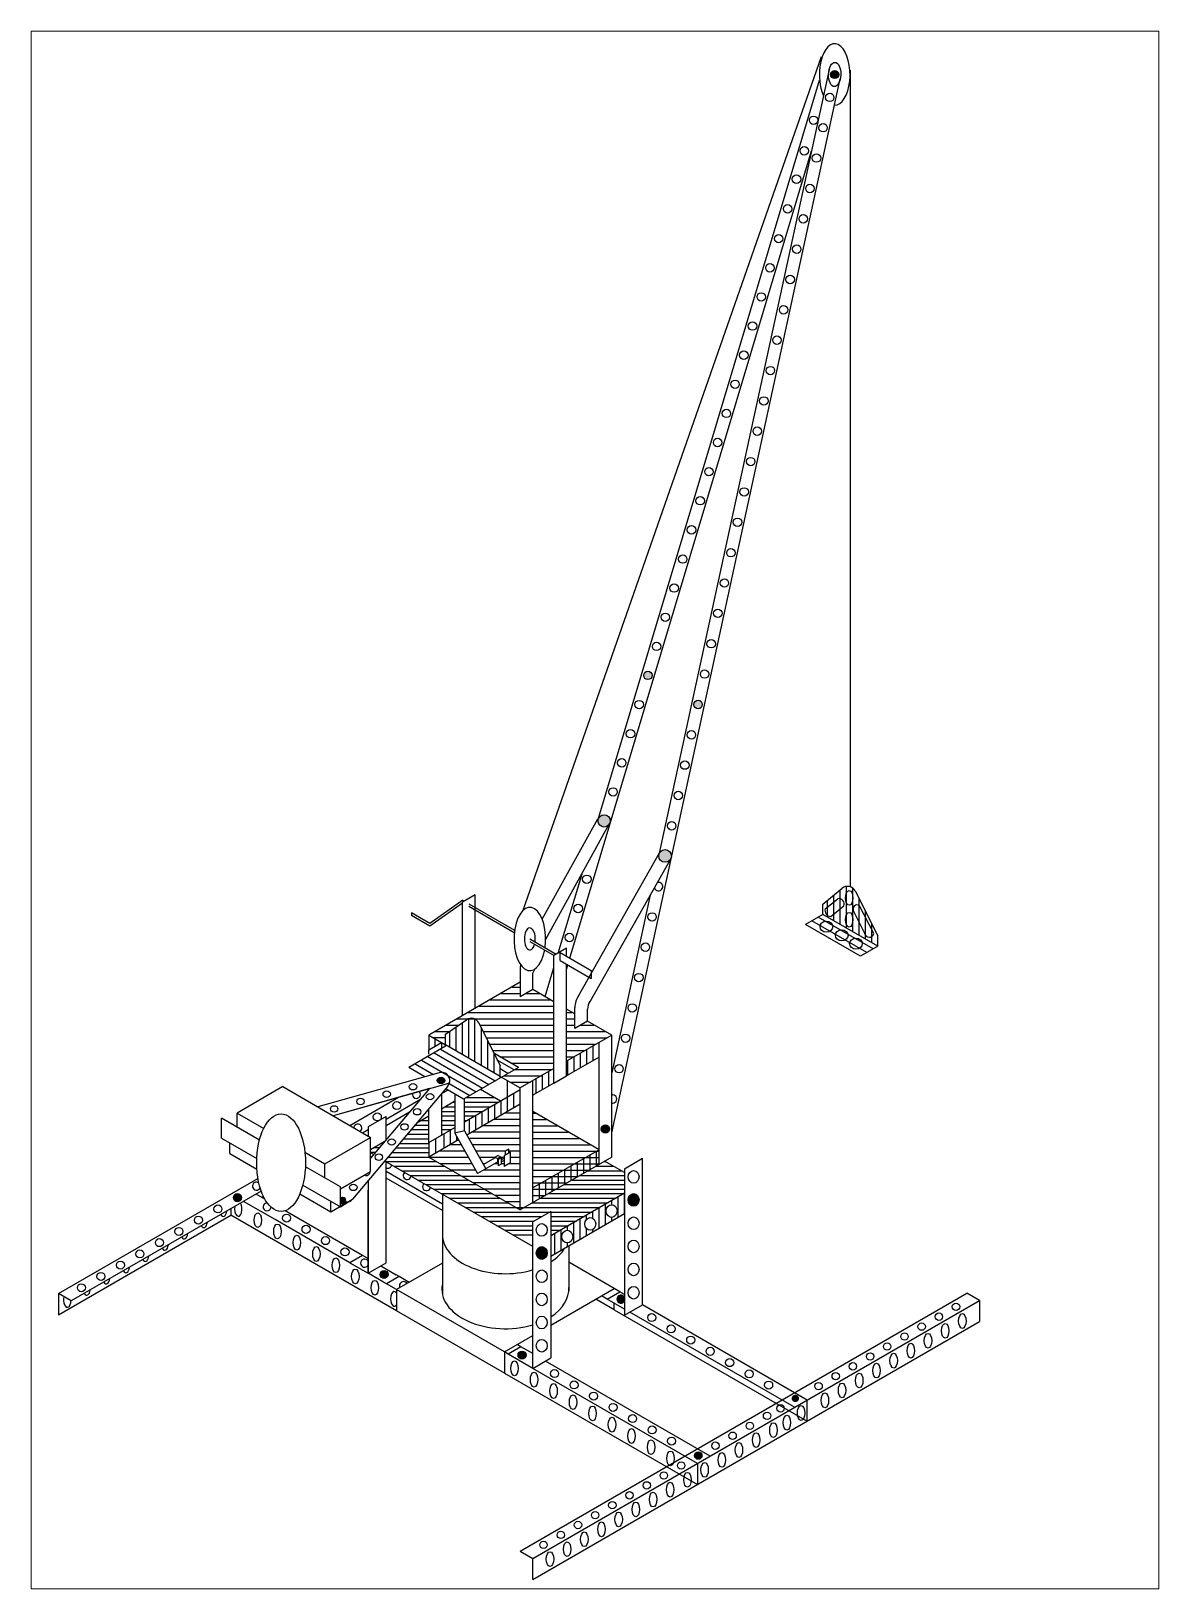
# Paper-space layout 'Layout1' of a CAD drawing. Extents: x 0.4 to 7.6, y 0.2 to 10.2.
# The model-space entities are those that its viewports show. They can reach past a viewport. Long polylines and large blocks are cut down to what shows.
import ezdxf

# ---------------------------------------------------------------- set-up
doc = ezdxf.new("R2010")
doc.units = 0
doc.header["$MEASUREMENT"] = 0
doc.layers.get('0').update_dxf_attribs({"linetype": 'CONTINUOUS'})

msp = doc.modelspace()

# ---------------------------------------------------------------- hatches: boundary and pattern name
for points in [[(6.08, 14.499, 1), (6.156, 14.499, 1)], [(3.907, 4.516, 1), (3.987, 4.516, 1)], [(0.425, 3.866, 1), (0.501, 3.866, 1)], [(1.814, 3.139, 1), (1.89, 3.139, 1)], [(4.129, 2.89), (4.129, 2.92, 4.798312)], [(3.12, 2.376, 1), (3.196, 2.376, 1)], [(4.792, 1.424, 1), (4.862, 1.424, 1)]]:
    msp.add_hatch(color=256).paths.add_polyline_path(points)
h = msp.add_hatch(color=256)
h.paths.add_polyline_path([(4.31, 8.81, 1), (4.39, 8.81, 1)])
h.paths.add_polyline_path([(4.865, 8.535, 1), (4.785, 8.535, 1)])
h = msp.add_hatch(color=256)
h.paths.add_polyline_path([(4.46, 7.131), (4.459, 7.129, 0.123492), (4.452, 7.101, 0.762158), (4.563, 7.07), (4.565, 7.072, 0.123492), (4.572, 7.101, 0.762158)])
h.paths.add_polyline_path([(3.884, 7.462), (3.876, 7.436, 0.79071), (3.986, 7.403), (3.987, 7.405, 0.122372), (3.993, 7.433, 0.767327)])
h = msp.add_hatch(color=256)
edge = h.paths.add_edge_path()
edge.add_ellipse((2.391, 4.975), major_axis=(0.035, 0), ratio=0.866025, start_angle=0, end_angle=360)
h = msp.add_hatch(color=256)
edge = h.paths.add_edge_path()
edge.add_ellipse((1.455, 3.838), major_axis=(0.035, 0), ratio=0.866025, start_angle=336.7062, end_angle=475.7237)
edge.add_line((1.44, 3.865), (1.44, 3.811))
edge.add_ellipse((1.455, 3.838), major_axis=(0.035, 0), ratio=0.866025, start_angle=244.2763, end_angle=336.7062)
h = msp.add_hatch(color=256)
edge = h.paths.add_edge_path()
edge.add_ellipse((4.214, 3.844), major_axis=(0, 0.06), ratio=0.866025, start_angle=0, end_angle=360)
h = msp.add_hatch(color=256)
edge = h.paths.add_edge_path()
edge.add_ellipse((3.345, 3.342), major_axis=(0, 0.06), ratio=0.866025, start_angle=0, end_angle=360)
h = msp.add_hatch(color=256)
h.paths.add_polyline_path([(5.713, 1.978), (5.773, 1.943, 0.169784), (5.781, 1.965, 0.828332)])
h.paths.add_polyline_path([(5.713, 1.978, 0.093893), (5.711, 1.965, 0.709717), (5.773, 1.943)])

# ---------------------------------------------------------------- linework, layer by layer
at = {"color": 2}
for p, q in [((3.17, 6.588), (5.995, 14.671)), ((6.266, 14.539), (6.266, 6.809))]:
    msp.add_line(p, q, dxfattribs=at)
at = {"color": 1}
for p, q in [((4.007, 4.481), (6.17, 14.459)), ((6.066, 14.546), (4.458, 7.128)), ((3.876, 7.436), (5.975, 14.445)), ((3.612, 6.134), (5.899, 13.775)), ((3.501, 6.182), (3.726, 6.933)), ((3.713, 6.893), (3.726, 6.933)), ((4.369, 6.717), (4.334, 6.556)), ((4.372, 6.732), (4.369, 6.717)), ((4.334, 6.556), (4.007, 5.047)), ((3.58, 6.027), (3.592, 6.068)), ((3.377, 5.769), (3.46, 6.045)), ((2.374, 5.049), (1.224, 4.726)), ((2.461, 4.948), (1.369, 4.642)), ((2.281, 4.898), (1.369, 4.642)), ((2.457, 4.92), (1.553, 3.851)), ((2.281, 4.898), (1.725, 4.24)), ((2.401, 4.854), (2.455, 4.885)), ((2.457, 4.92), (2.475, 4.966)), ((1.528, 4.55), (1.988, 4.816)), ((1.871, 4.61), (2.196, 4.797)), ((1.871, 4.548), (2.094, 4.677)), ((1.648, 4.481), (1.701, 4.511)), ((-1.23, 2.958), (0.658, 4.048)), ((2.404, 3.805), (1.871, 4.113)), ((2.404, 3.744), (1.871, 4.052)), ((0.689, 3.927), (-1.11, 2.888)), ((0.723, 3.853), (0.642, 3.9)), ((0.71, 3.878), (0.695, 3.869)), ((-1.23, 2.758), (0.402, 3.7)), ((0.402, 3.761), (0.402, 3.7)), ((1.97, 2.795), (0.402, 3.7)), ((0.601, 3.785), (0.522, 3.831)), ((0.822, 3.658), (0.522, 3.831)), ((1.649, 3.319), (0.915, 3.742)), ((1.529, 3.249), (0.822, 3.658)), ((1.649, 3.319), (1.529, 3.249)), ((1.529, 3.249), (1.701, 3.15)), ((1.701, 3.289), (1.649, 3.319)), ((2.09, 3.064), (1.995, 3.119)), ((-1.11, 2.888), (-1.23, 2.958)), ((-1.23, 2.958), (-1.23, 2.758)), ((1.97, 2.995), (1.875, 3.05)), ((3.14, 0.519), (7.37, 2.962)), ((4.083, 2.975), (4.03, 3.005)), ((7.49, 2.892), (7.37, 2.962)), ((3.26, 0.45), (7.49, 2.892)), ((3.963, 2.905), (3.91, 2.936)), ((4.03, 2.805), (5.858, 1.75)), ((5.858, 1.95), (4.299, 2.85)), ((7.49, 2.892), (7.49, 2.692)), ((3.26, 0.25), (7.49, 2.692)), ((5.738, 1.881), (4.179, 2.781)), ((3.028, 2.384), (2.991, 2.405)), ((3.148, 2.453), (3.111, 2.475)), ((4.819, 1.35), (3.26, 2.25)), ((4.939, 1.419), (3.38, 2.319)), ((2.991, 2.205), (4.819, 1.15)), ((5.858, 1.75), (5.858, 1.95)), ((4.819, 1.35), (4.819, 1.15)), ((3.14, 0.519), (3.26, 0.45)), ((3.26, 0.25), (3.26, 0.45))]:
    msp.add_line(p, q, dxfattribs=at)
for p, q in [((3.349, 6.501), (3.876, 7.453)), ((3.382, 6.312), (3.987, 7.407)), ((3.691, 5.77), (4.46, 7.131)), ((3.802, 5.722), (4.575, 7.091)), ((2.598, 6.681), (2.284, 6.461)), ((2.594, 6.653), (2.285, 6.437)), ((2.714, 6.732), (2.594, 6.663)), ((2.594, 5.589), (2.594, 6.663)), ((2.598, 6.681), (2.611, 6.673)), ((2.654, 6.649), (3.088, 6.398)), ((2.714, 5.658), (2.714, 6.732)), ((2.284, 6.461), (2.111, 6.561)), ((2.111, 6.561), (2.111, 6.538)), ((2.285, 6.437), (2.111, 6.538)), ((2.654, 6.625), (3.085, 6.376)), ((3.232, 6.315), (3.481, 6.171)), ((3.232, 6.292), (3.461, 6.159)), ((3.58, 6.228), (3.46, 6.158)), ((3.58, 6.152), (3.58, 6.228)), ((3.46, 4.95), (3.46, 6.158)), ((3.52, 6.11), (3.52, 6.187)), ((3.52, 6.187), (3.813, 6.018)), ((3.52, 6.11), (3.813, 5.941)), ((3.58, 5.019), (3.58, 6.076)), ((3.14, 6.025), (3.14, 5.767)), ((3.26, 5.99), (3.279, 6.03)), ((3.26, 5.836), (3.26, 5.99)), ((3.813, 6.018), (3.813, 5.941)), ((3.26, 5.836), (3.14, 5.767)), ((3.659, 5.467), (3.659, 5.665)), ((3.779, 5.536), (3.779, 5.652)), ((3.779, 5.536), (3.659, 5.467)), ((3.887, 4.181), (3.887, 5.336)), ((4.007, 4.25), (4.007, 5.405)), ((2.275, 5.224), (2.275, 5.266)), ((3.46, 4.95), (3.58, 5.019)), ((2.764, 4.891), (2.762, 4.892)), ((2.954, 4.781), (2.764, 4.891)), ((3.141, 3.75), (3.141, 4.905)), ((2.522, 4.779), (2.395, 4.705)), ((2.522, 4.847), (2.522, 4.476)), ((2.612, 4.499), (2.612, 4.803)), ((1.871, 4.634), (1.701, 4.536)), ((1.871, 4.413), (1.871, 4.634)), ((2.275, 4.636), (2.161, 4.57)), ((2.275, 4.389), (2.275, 4.705)), ((1.701, 4.536), (1.701, 4.451)), ((2.612, 4.499), (2.522, 4.476)), ((2.522, 4.476), (2.736, 4.094)), ((2.612, 4.499), (2.814, 4.139)), ((1.854, 4.393), (1.725, 4.318)), ((1.754, 4.274), (1.725, 4.291)), ((3.048, 4.296), (2.988, 4.262)), ((3.034, 4.326), (3.002, 4.307)), ((3.002, 4.27), (3.002, 4.307)), ((3.034, 4.288), (3.034, 4.326)), ((3.048, 4.196), (3.048, 4.296)), ((3.26, 3.405), (1.859, 4.213)), ((1.871, 3.248), (1.871, 4.207)), ((2.936, 4.209), (2.736, 4.094)), ((2.791, 4.181), (2.906, 4.247)), ((2.931, 4.266), (2.904, 4.25)), ((2.904, 4.25), (2.904, 4.246)), ((2.904, 4.25), (2.926, 4.238)), ((2.926, 4.238), (2.953, 4.253)), ((2.926, 4.238), (2.926, 4.203)), ((2.931, 4.266), (2.953, 4.253)), ((2.936, 4.231), (2.964, 4.247)), ((2.936, 4.171), (2.936, 4.231)), ((2.936, 4.171), (2.964, 4.187)), ((2.953, 4.253), (2.953, 4.241)), ((2.964, 4.187), (2.964, 4.247)), ((2.988, 4.239), (2.964, 4.225)), ((2.988, 4.219), (2.964, 4.205)), ((2.988, 4.262), (2.988, 4.162)), ((3.048, 4.196), (2.988, 4.162)), ((4.129, 4.103), (3.94, 4.212)), ((4.299, 4.236), (4.129, 4.137)), ((4.129, 4.137), (4.129, 2.752)), ((4.299, 2.85), (4.299, 4.236)), ((1.701, 4.026), (1.701, 3.15)), ((1.701, 3.15), (1.701, 3.937)), ((2.404, 3.899), (2.404, 2.953)), ((4.129, 3.907), (3.43, 3.503)), ((3.43, 3.734), (3.26, 3.636)), ((3.43, 3.734), (3.43, 2.348)), ((3.26, 2.25), (3.26, 3.636)), ((3.6, 3.408), (3.6, 2.984)), ((1.701, 3.15), (1.871, 3.248)), ((2.404, 3.245), (1.97, 2.995)), ((4.03, 3.005), (3.6, 3.254)), ((1.845, 3.067), (1.701, 3.15)), ((1.821, 3.219), (1.965, 3.136)), ((1.995, 3.119), (1.875, 3.05)), ((1.995, 3.119), (1.965, 3.136)), ((1.875, 3.05), (1.845, 3.067)), ((2.991, 2.405), (1.97, 2.995)), ((1.97, 2.995), (1.97, 2.795)), ((3.43, 2.659), (4.03, 3.005)), ((3.963, 2.905), (4.083, 2.975)), ((4.129, 2.948), (4.083, 2.975)), ((4.03, 2.805), (3.857, 2.905)), ((4.129, 2.81), (3.963, 2.905)), ((4.03, 2.805), (4.03, 2.867)), ((4.129, 2.752), (4.299, 2.85)), ((2.991, 2.205), (1.97, 2.795)), ((2.991, 2.405), (3.26, 2.561)), ((2.991, 2.405), (2.991, 2.205)), ((3.148, 2.453), (3.028, 2.384)), ((3.26, 2.25), (3.028, 2.384)), ((3.26, 2.389), (3.148, 2.453)), ((3.26, 2.25), (3.43, 2.348))]:
    msp.add_line(p, q)
at = {"color": 3}
for p, q in [((6.006, 6.646), (6.189, 6.795)), ((6.006, 6.546), (6.006, 6.646)), ((6.029, 6.601), (6.147, 6.696)), ((6.311, 6.77), (6.526, 6.346)), ((6.006, 6.546), (5.843, 6.452)), ((6.526, 6.246), (6.006, 6.546)), ((6.082, 6.529), (6.205, 6.629)), ((6.416, 6.342), (6.295, 6.581)), ((6.488, 6.367), (6.354, 6.63)), ((6.363, 6.152), (5.843, 6.452)), ((6.526, 6.246), (6.526, 6.346)), ((6.526, 6.246), (6.363, 6.152)), ((2.432, 5.415), (2.633, 5.55)), ((2.749, 5.52), (2.951, 5.115)), ((2.432, 5.299), (2.432, 5.415)), ((2.951, 5.014), (2.432, 5.314)), ((2.432, 5.299), (2.085, 5.099)), ((3.124, 5.099), (2.892, 5.233)), ((2.239, 5.011), (2.085, 5.099)), ((3.124, 5.099), (2.605, 4.799)), ((2.951, 4.999), (2.951, 5.115)), ((2.605, 4.799), (2.437, 4.896)), ((0.314, 4.428), (0.314, 4.617)), ((0.672, 4.41), (0.314, 4.617)), ((0.314, 4.428), (0.647, 4.236)), ((1.44, 3.967), (1.107, 4.159)), ((1.082, 3.985), (1.44, 3.778)), ((1.44, 3.778), (1.44, 3.967)), ((1.44, 3.778), (1.553, 3.851))]:
    msp.add_line(p, q, dxfattribs=at)
at = {"color": 118}
for p, q in [((6.226, 6.812), (6.226, 6.419)), ((6.286, 6.799), (6.286, 6.385)), ((6.046, 6.679), (6.046, 6.523)), ((6.106, 6.728), (6.106, 6.489)), ((6.166, 6.777), (6.166, 6.454)), ((6.346, 6.701), (6.346, 6.35)), ((6.483, 6.221), (5.963, 6.521)), ((6.406, 6.582), (6.406, 6.315)), ((6.423, 6.186), (5.903, 6.487)), ((6.466, 6.464), (6.466, 6.281)), ((2.531, 5.482), (2.531, 5.257)), ((2.591, 5.522), (2.591, 5.222)), ((2.651, 5.559), (2.651, 5.188)), ((2.711, 5.153), (2.711, 5.556)), ((2.771, 5.475), (2.771, 5.118)), ((2.471, 5.441), (2.471, 5.292)), ((2.831, 5.355), (2.831, 5.084)), ((2.205, 5.168), (2.725, 4.868)), ((2.265, 5.203), (2.785, 4.903)), ((2.325, 5.238), (2.845, 4.938)), ((2.385, 5.272), (2.905, 4.972)), ((2.891, 5.235), (2.891, 5.049)), ((3.084, 5.076), (2.924, 5.169)), ((2.145, 5.134), (2.319, 5.033)), ((3.024, 5.041), (2.951, 5.084)), ((2.468, 4.948), (2.665, 4.834)), ((1.347, 3.732), (1.347, 3.832))]:
    msp.add_line(p, q, dxfattribs=at)
at = {"color": 5}
for p, q in [((3.141, 5.905), (2.275, 5.405)), ((3.46, 5.721), (3.26, 5.836)), ((3.659, 5.606), (3.58, 5.652)), ((4.007, 5.405), (3.779, 5.536)), ((2.275, 5.405), (2.432, 5.314)), ((2.275, 5.405), (2.275, 5.266)), ((2.275, 5.266), (2.395, 5.336)), ((4.007, 5.405), (3.58, 5.158)), ((3.887, 5.197), (3.58, 5.019)), ((2.951, 5.014), (3.141, 4.905)), ((3.46, 5.089), (3.141, 4.905)), ((2.612, 4.583), (3.141, 4.889)), ((3.46, 4.95), (3.261, 4.836)), ((3.141, 4.75), (2.635, 4.458)), ((3.887, 4.319), (3.261, 4.681)), ((2.275, 4.389), (2.522, 4.531)), ((2.557, 4.413), (2.275, 4.25)), ((2.275, 4.389), (2.275, 4.25)), ((3.887, 4.319), (3.261, 3.958)), ((2.275, 4.25), (3.141, 3.75)), ((4.007, 4.25), (3.141, 3.75))]:
    msp.add_line(p, q, dxfattribs=at)
at = {"color": 4}
for p, q in [((2.96, 5.8), (3.14, 5.8)), ((3.064, 5.86), (3.14, 5.86)), ((3.198, 5.8), (3.322, 5.8)), ((2.649, 5.62), (3.46, 5.62)), ((2.753, 5.68), (3.46, 5.68)), ((2.856, 5.74), (3.426, 5.74)), ((3.58, 5.62), (3.634, 5.62)), ((2.441, 5.5), (2.559, 5.5)), ((2.545, 5.56), (3.46, 5.56)), ((2.759, 5.5), (3.46, 5.5)), ((3.58, 5.56), (3.659, 5.56)), ((3.58, 5.5), (3.659, 5.5)), ((3.717, 5.5), (3.841, 5.5)), ((2.432, 5.38), (2.317, 5.38)), ((2.335, 5.301), (2.335, 5.37)), ((2.337, 5.44), (2.47, 5.44)), ((2.432, 5.32), (2.421, 5.32)), ((2.789, 5.44), (3.46, 5.44)), ((2.819, 5.38), (3.46, 5.38)), ((2.848, 5.32), (3.46, 5.32)), ((3.58, 5.44), (3.945, 5.44)), ((3.58, 5.38), (3.965, 5.38)), ((3.58, 5.32), (3.861, 5.32)), ((2.878, 5.26), (3.46, 5.26)), ((2.949, 5.2), (3.46, 5.2)), ((3.58, 5.26), (3.757, 5.26)), ((3.58, 5.2), (3.653, 5.2)), ((3.588, 5.163), (3.588, 5.024)), ((3.648, 5.197), (3.648, 5.059)), ((3.708, 5.232), (3.708, 5.093)), ((3.768, 5.267), (3.768, 5.128)), ((3.828, 5.301), (3.828, 5.163)), ((2.988, 5.02), (3.341, 5.02)), ((3.053, 5.14), (3.46, 5.14)), ((3.092, 5.08), (3.445, 5.08)), ((3.348, 5.024), (3.348, 4.886)), ((3.408, 5.059), (3.408, 4.92)), ((0.893, 4.917), (0.46, 4.667)), ((0.893, 4.917), (1.725, 4.437)), ((3.045, 4.96), (3.237, 4.96)), ((3.288, 4.989), (3.288, 4.851)), ((2.901, 4.612), (2.901, 4.75)), ((2.961, 4.646), (2.961, 4.785)), ((3.021, 4.681), (3.021, 4.819)), ((3.081, 4.715), (3.081, 4.854)), ((0.46, 4.667), (0.712, 4.522)), ((0.462, 4.531), (0.462, 4.666)), ((2.661, 4.473), (2.661, 4.612)), ((2.721, 4.508), (2.721, 4.646)), ((2.781, 4.542), (2.781, 4.681)), ((2.841, 4.577), (2.841, 4.715)), ((3.141, 4.607), (2.894, 4.607)), ((3.141, 4.667), (2.998, 4.667)), ((3.261, 4.667), (3.285, 4.667)), ((3.261, 4.607), (3.388, 4.607)), ((1.292, 4.187), (1.725, 4.437)), ((1.725, 4.114), (1.725, 4.437)), ((2.341, 4.288), (2.341, 4.427)), ((2.421, 4.334), (2.421, 4.473)), ((2.481, 4.369), (2.481, 4.508)), ((2.541, 4.404), (2.541, 4.442)), ((3.141, 4.427), (2.653, 4.427)), ((3.141, 4.487), (2.686, 4.487)), ((3.141, 4.547), (2.79, 4.547)), ((3.261, 4.547), (3.492, 4.547)), ((3.261, 4.487), (3.596, 4.487)), ((3.261, 4.427), (3.7, 4.427)), ((1.102, 4.296), (1.292, 4.187)), ((2.617, 4.307), (2.374, 4.307)), ((2.583, 4.367), (2.478, 4.367)), ((3.141, 4.367), (2.686, 4.367)), ((3.002, 4.307), (2.72, 4.307)), ((3.141, 4.307), (3.034, 4.307)), ((3.261, 4.367), (3.804, 4.367)), ((3.261, 4.307), (3.887, 4.307)), ((3.86, 4.304), (3.86, 4.165)), ((1.292, 4.052), (1.292, 4.187)), ((2.65, 4.247), (2.28, 4.247)), ((2.684, 4.187), (2.384, 4.187)), ((2.906, 4.247), (2.753, 4.247)), ((2.802, 4.187), (2.787, 4.187)), ((2.936, 4.187), (2.899, 4.187)), ((2.988, 4.247), (2.953, 4.247)), ((2.988, 4.187), (2.964, 4.187)), ((3.141, 4.187), (3.032, 4.187)), ((3.141, 4.247), (3.048, 4.247)), ((3.261, 4.247), (3.887, 4.247)), ((3.261, 4.187), (3.887, 4.187)), ((3.56, 4.131), (3.56, 3.992)), ((3.62, 4.165), (3.62, 4.027)), ((3.68, 4.2), (3.68, 4.062)), ((3.74, 4.235), (3.74, 4.096)), ((3.8, 4.269), (3.8, 4.131)), ((1.44, 3.949), (1.725, 4.114)), ((2.717, 4.127), (2.488, 4.127)), ((3.141, 4.067), (2.592, 4.067)), ((3.141, 4.007), (2.696, 4.007)), ((3.141, 4.127), (2.795, 4.127)), ((3.261, 4.127), (3.794, 4.127)), ((3.261, 4.067), (3.69, 4.067)), ((3.261, 4.007), (3.587, 4.007)), ((3.32, 3.992), (3.32, 3.854)), ((3.38, 4.027), (3.38, 3.888)), ((3.44, 4.062), (3.44, 3.923)), ((3.5, 4.096), (3.5, 3.958)), ((3.141, 3.947), (2.8, 3.947)), ((3.141, 3.887), (2.904, 3.887)), ((3.261, 3.947), (3.483, 3.947)), ((3.261, 3.887), (3.379, 3.887)), ((3.141, 3.827), (3.007, 3.827)), ((3.261, 3.827), (3.275, 3.827))]:
    msp.add_line(p, q, dxfattribs=at)
at = {"color": 0}
for p, q in [((2.395, 5.336), (2.395, 5.278)), ((3.021, 4.819), (3.021, 4.974)), ((3.261, 3.819), (3.261, 4.974)), ((2.395, 4.847), (2.395, 4.458)), ((4.129, 3.713), (3.43, 3.31))]:
    msp.add_line(p, q, dxfattribs=at)
at = {"color": 253}
for p, q in [((2.431, 4.726), (2.522, 4.726)), ((2.506, 4.77), (2.522, 4.77)), ((2.612, 4.77), (2.935, 4.77)), ((2.612, 4.726), (2.86, 4.726)), ((2.629, 4.813), (2.899, 4.813)), ((2.206, 4.596), (2.275, 4.596)), ((2.395, 4.683), (2.522, 4.683)), ((2.395, 4.64), (2.522, 4.64)), ((2.395, 4.596), (2.522, 4.596)), ((2.612, 4.683), (2.785, 4.683)), ((2.612, 4.64), (2.71, 4.64)), ((2.612, 4.596), (2.635, 4.596)), ((2.073, 4.466), (2.275, 4.466)), ((2.11, 4.51), (2.275, 4.51)), ((2.146, 4.553), (2.275, 4.553)), ((2.395, 4.553), (2.522, 4.553)), ((2.395, 4.51), (2.485, 4.51)), ((2.395, 4.466), (2.41, 4.466)), ((1.77, 4.293), (1.725, 4.293)), ((1.806, 4.337), (1.756, 4.337)), ((1.843, 4.38), (1.831, 4.38)), ((1.927, 4.293), (2.275, 4.293)), ((1.963, 4.337), (2.275, 4.337)), ((2, 4.38), (2.275, 4.38)), ((2.037, 4.423), (2.275, 4.423)), ((1.871, 4.207), (2.35, 4.207)), ((1.89, 4.25), (2.275, 4.25)), ((1.946, 4.163), (2.425, 4.163)), ((3.857, 4.163), (4.024, 4.163)), ((3.932, 4.207), (3.949, 4.207)), ((2.021, 4.12), (2.5, 4.12)), ((2.096, 4.077), (2.575, 4.077)), ((2.171, 4.033), (2.65, 4.033)), ((2.246, 3.99), (2.725, 3.99)), ((3.557, 3.99), (4.129, 3.99)), ((3.632, 4.033), (4.129, 4.033)), ((3.707, 4.077), (4.129, 4.077)), ((3.782, 4.12), (4.099, 4.12)), ((2.321, 3.947), (2.8, 3.947)), ((2.396, 3.904), (2.875, 3.904)), ((2.471, 3.86), (2.95, 3.86)), ((3.332, 3.86), (4.049, 3.86)), ((3.407, 3.904), (4.124, 3.904)), ((3.482, 3.947), (4.129, 3.947)), ((4.006, 3.836), (4.006, 3.799)), ((4.066, 3.87), (4.066, 3.677)), ((4.126, 3.905), (4.126, 3.712)), ((2.546, 3.817), (3.025, 3.817)), ((2.621, 3.774), (3.899, 3.774)), ((2.696, 3.73), (3.824, 3.73)), ((2.771, 3.687), (3.349, 3.687)), ((3.257, 3.817), (3.974, 3.817)), ((3.43, 3.687), (3.749, 3.687)), ((3.766, 3.697), (3.766, 3.659)), ((3.826, 3.732), (3.826, 3.671)), ((3.886, 3.766), (3.886, 3.573)), ((3.946, 3.801), (3.946, 3.608)), ((2.846, 3.644), (3.274, 3.644)), ((2.921, 3.6), (3.26, 3.6)), ((2.996, 3.557), (3.26, 3.557)), ((3.43, 3.644), (3.674, 3.644)), ((3.43, 3.6), (3.599, 3.6)), ((3.43, 3.557), (3.524, 3.557)), ((3.526, 3.559), (3.526, 3.365)), ((3.586, 3.593), (3.586, 3.557)), ((3.646, 3.628), (3.646, 3.435)), ((3.706, 3.663), (3.706, 3.469)), ((3.766, 3.576), (3.766, 3.504)), ((3.826, 3.563), (3.826, 3.539)), ((4.006, 3.679), (4.006, 3.643)), ((3.071, 3.514), (3.26, 3.514)), ((3.43, 3.514), (3.449, 3.514)), ((3.466, 3.524), (3.466, 3.331)), ((3.586, 3.437), (3.586, 3.4))]:
    msp.add_line(p, q, dxfattribs=at)
at = {"color": 250}
for p, q in [((0.391, 4.284), (0.391, 4.384)), ((0.391, 4.284), (0.648, 4.135)), ((1.054, 3.901), (1.347, 3.732)), ((1.347, 3.732), (1.553, 3.851))]:
    msp.add_line(p, q, dxfattribs=at)
for centre, radius in [((6.118, 14.499), 0.038), ((4.35, 8.81), 0.04), ((3.935, 7.433), 0.0587), ((4.512, 7.101), 0.06), ((3.947, 4.516), 0.04), ((1.852, 3.139), 0.038), ((3.158, 2.376), 0.038)]:
    msp.add_circle(centre, radius)
at = {"color": 1}
for centre, radius in [((6.071, 14.282), 0.04), ((5.919, 14.066), 0.04), ((6.008, 13.995), 0.04), ((5.83, 13.776), 0.04), ((5.946, 13.708), 0.04), ((5.757, 13.508), 0.04), ((5.884, 13.42), 0.04), ((5.673, 13.227), 0.04), ((5.821, 13.133), 0.04), ((5.588, 12.945), 0.04), ((5.759, 12.846), 0.04), ((5.505, 12.669), 0.04), ((5.697, 12.558), 0.04), ((5.423, 12.393), 0.04), ((5.635, 12.271), 0.04), ((5.34, 12.118), 0.04), ((5.572, 11.984), 0.04), ((5.258, 11.842), 0.04), ((5.51, 11.696), 0.04), ((5.175, 11.566), 0.04), ((5.448, 11.409), 0.04), ((5.093, 11.291), 0.04), ((5.385, 11.122), 0.04), ((5.01, 11.015), 0.04), ((4.928, 10.739), 0.04), ((5.323, 10.834), 0.04), ((4.845, 10.464), 0.04), ((5.261, 10.547), 0.04), ((4.763, 10.188), 0.04), ((5.198, 10.26), 0.04), ((4.68, 9.912), 0.04), ((5.136, 9.972), 0.04), ((4.598, 9.637), 0.04), ((5.074, 9.685), 0.04), ((4.515, 9.361), 0.04), ((5.012, 9.398), 0.04), ((4.949, 9.11), 0.04), ((4.432, 9.085), 0.04), ((4.887, 8.823), 0.04), ((4.267, 8.534), 0.04), ((4.825, 8.535), 0.04), ((4.185, 8.258), 0.04), ((4.762, 8.248), 0.04), ((4.102, 7.983), 0.04), ((4.7, 7.961), 0.04), ((4.02, 7.707), 0.04), ((4.638, 7.673), 0.04), ((4.575, 7.386), 0.04), ((3.772, 6.88), 0.04), ((3.69, 6.604), 0.04), ((4.389, 6.524), 0.04), ((3.607, 6.329), 0.04), ((4.326, 6.237), 0.04), ((4.264, 5.949), 0.04), ((4.202, 5.662), 0.04), ((4.139, 5.375), 0.04), ((4.077, 5.087), 0.04), ((1.973, 4.738), 0.038), ((1.788, 4.631), 0.038), ((0.463, 3.866), 0.038), ((0.094, 3.653), 0.038), ((0.279, 3.759), 0.038), ((0.929, 3.672), 0.038), ((-0.091, 3.546), 0.038), ((1.113, 3.566), 0.038), ((-0.275, 3.44), 0.038), ((1.298, 3.459), 0.038), ((-0.644, 3.227), 0.038), ((-0.46, 3.333), 0.038), ((1.482, 3.352), 0.038), ((-0.829, 3.12), 0.038), ((1.852, 3.139), 0.038), ((-1.014, 3.013), 0.038), ((7.267, 2.833), 0.035), ((4.386, 2.731), 0.038), ((4.57, 2.624), 0.038), ((6.942, 2.645), 0.035), ((7.105, 2.739), 0.035), ((4.755, 2.518), 0.038), ((6.779, 2.551), 0.035), ((4.939, 2.411), 0.038), ((6.454, 2.363), 0.035), ((6.616, 2.457), 0.035), ((3.466, 2.2), 0.038), ((5.124, 2.304), 0.038), ((5.309, 2.198), 0.038), ((6.291, 2.269), 0.035), ((3.651, 2.093), 0.038), ((5.493, 2.091), 0.038), ((5.966, 2.082), 0.035), ((6.128, 2.176), 0.035), ((3.836, 1.987), 0.038), ((4.02, 1.88), 0.038), ((4.205, 1.774), 0.038), ((5.478, 1.8), 0.035), ((5.606, 1.871), 0.035), ((4.389, 1.667), 0.038), ((5.152, 1.612), 0.035), ((5.315, 1.706), 0.035), ((4.574, 1.561), 0.038), ((4.989, 1.518), 0.035), ((4.664, 1.33), 0.035), ((4.827, 1.424), 0.035), ((4.501, 1.236), 0.035), ((4.176, 1.048), 0.035), ((4.339, 1.142), 0.035), ((3.851, 0.86), 0.035), ((4.013, 0.954), 0.035), ((3.688, 0.767), 0.035), ((3.362, 0.579), 0.035), ((3.525, 0.673), 0.035)]:
    msp.add_circle(centre, radius, dxfattribs=at)
for centre, radius, start, end in [((4.451, 6.811), 0.04, 193.4943, 107.5985), ((2.395, 4.972), 0.08, 356.2047, 105.676), ((2.158, 4.844), 0.038, 166.9448, 44.4071), ((2.455, 4.968), 0.02, 285.676, 356.2047), ((4.015, 4.8), 0.04, 258.8537, 101.1463), ((1.604, 4.525), 0.038, 306.2175, 173.7825), ((1.886, 4.183), 0.038, 247.4053, 350.5277), ((0.644, 3.975), 0.038, 52.9169, 336.6118), ((2.07, 4.076), 0.038, 129.4723, 350.5277), ((2.255, 3.97), 0.038, 129.4723, 350.5277), ((1.496, 3.9), 0.0749, 262.8007, 320.3102), ((0.744, 3.779), 0.038, 86.8242, 356.3783), ((1.667, 3.246), 0.038, 26.2421, 333.7579), ((2.036, 3.033), 0.038, 30, 210)]:
    msp.add_arc(centre, radius, start, end, dxfattribs=at)
at = {"color": 3}
for centre, radius, start, end in [((6.24, 6.733), 0.08, 26.9223, 129.1631), ((6.157, 6.646), 0.0513, 340.3053, 100.8777), ((6.332, 6.597), 0.0404, 56.6195, 211.2749), ((6.082, 6.584), 0.0556, 162.8192, 269.6513), ((6.445, 6.374), 0.0432, 185.8687, 350.9659), ((2.678, 5.484), 0.08, 26.5184, 123.9852)]:
    msp.add_arc(centre, radius, start, end, dxfattribs=at)
for centre, radius, start, end in [((3.34, 6.025), 0.2, 166.95, 180), ((3.859, 5.665), 0.2, 144.3202, 180), ((3.899, 5.652), 0.12, 144.3202, 180), ((4.094, 2.905), 0.038, 23.5446, 336.4554)]:
    msp.add_arc(centre, radius, start, end)
for centre, major_axis, start_param, end_param in [((6.118, 14.499), (-0.001, 0.291), 3.124128, 8.614268), ((3.232, 6.315), (0, 0.3), 4.431354, 10.640512)]:
    msp.add_ellipse(centre, major_axis=major_axis, ratio=0.5, start_param=start_param, end_param=end_param, dxfattribs=at)
for centre, major_axis, ratio in [((6.118, 14.499), (0.004, 0.115), 0.5), ((4.214, 4.063), (0, 0.06), 0.866025), ((4.214, 3.844), (0, 0.06), 0.866025), ((4.006, 3.739), (0, 0.06), 0.866025), ((3.345, 3.561), (0, 0.06), 0.866025), ((3.586, 3.497), (0, 0.06), 0.866025), ((3.804, 3.617), (0, 0.06), 0.866025), ((4.214, 3.624), (0, 0.06), 0.866025), ((3.345, 3.342), (0, 0.06), 0.866025), ((4.214, 3.405), (0, 0.06), 0.866025), ((4.214, 3.186), (0, 0.06), 0.866025), ((3.345, 3.122), (0, 0.06), 0.866025), ((3.345, 2.903), (0, 0.06), 0.866025), ((4.214, 2.966), (0, 0.06), 0.866025), ((3.345, 2.684), (0, 0.06), 0.866025), ((3.345, 2.464), (0, 0.06), 0.866025)]:
    msp.add_ellipse(centre, major_axis=major_axis, ratio=ratio)
for centre, major_axis, ratio in [((6.256, 6.704), (0, 0.07), 0.5), ((6.256, 6.497), (0, 0.07), 0.5), ((6.04, 6.432), (0.06, 0), 0.866025), ((6.185, 6.349), (0.06, 0), 0.866025), ((6.319, 6.271), (0.06, 0), 0.866025)]:
    msp.add_ellipse(centre, major_axis=major_axis, ratio=ratio, dxfattribs=at)
for centre, major_axis, ratio, start_param, end_param in [((3.232, 6.315), (0, 0.104), 0.5, 4.428771, 10.496986), ((3.002, 3.517), (-0.598, 0), 0.620522, 0, 2.016488), ((3.002, 3.517), (-0.598, 0), 0.620522, 2.367969, 2.781443), ((3, 3), (-0.601, 0), 0.624407, 6.158749, 8.301344), ((3, 3), (-0.601, 0), 0.624407, 8.651541, 9.468778)]:
    msp.add_ellipse(centre, major_axis=major_axis, ratio=ratio, start_param=start_param, end_param=end_param)
at = {"color": 1}
for centre, major_axis, ratio in [((1.877, 4.846), (0.035, 0), 0.866025), ((2.126, 4.916), (0.035, 0), 0.866025), ((2.391, 4.975), (0.035, 0), 0.866025), ((1.38, 4.706), (0.035, 0), 0.866025), ((1.629, 4.776), (0.035, 0), 0.866025), ((2.287, 4.822), (0.035, 0), 0.866025), ((2.166, 4.679), (0.035, 0), 0.866025), ((2.045, 4.536), (0.035, 0), 0.866025), ((1.803, 4.249), (0.035, 0), 0.866025), ((1.924, 4.393), (0.035, 0), 0.866025), ((1.561, 3.963), (0.035, 0), 0.866025), ((0.657, 3.653), (0, 0.07), 0.5), ((0.842, 3.546), (0, 0.07), 0.5), ((1.026, 3.44), (0, 0.07), 0.5), ((1.211, 3.333), (0, 0.07), 0.5), ((1.395, 3.226), (0, 0.07), 0.5), ((1.58, 3.12), (0, 0.07), 0.5), ((1.765, 3.013), (0, 0.07), 0.5), ((7.165, 2.605), (0, 0.07), 0.5), ((7.327, 2.698), (0, 0.07), 0.5), ((7.002, 2.511), (0, 0.07), 0.5), ((6.677, 2.323), (0, 0.07), 0.5), ((6.839, 2.417), (0, 0.07), 0.5), ((3.087, 2.25), (0, 0.07), 0.5), ((3.272, 2.143), (0, 0.07), 0.5), ((6.514, 2.229), (0, 0.07), 0.5), ((3.457, 2.036), (0, 0.07), 0.5), ((6.188, 2.041), (0, 0.07), 0.5), ((6.351, 2.135), (0, 0.07), 0.5), ((3.641, 1.93), (0, 0.07), 0.5), ((6.026, 1.947), (0, 0.07), 0.5), ((3.826, 1.823), (0, 0.07), 0.5), ((4.01, 1.717), (0, 0.07), 0.5), ((5.666, 1.736), (0, 0.07), 0.5), ((5.8, 1.827), (0, 0.07), 0.5), ((4.195, 1.61), (0, 0.07), 0.5), ((5.375, 1.571), (0, 0.07), 0.5), ((5.538, 1.665), (0, 0.07), 0.5), ((4.38, 1.504), (0, 0.07), 0.5), ((5.212, 1.477), (0, 0.07), 0.5), ((4.564, 1.397), (0, 0.07), 0.5), ((4.887, 1.289), (0, 0.07), 0.5), ((5.05, 1.383), (0, 0.07), 0.5), ((4.724, 1.195), (0, 0.07), 0.5), ((4.399, 1.008), (0, 0.07), 0.5), ((4.561, 1.102), (0, 0.07), 0.5), ((4.073, 0.82), (0, 0.07), 0.5), ((4.236, 0.914), (0, 0.07), 0.5), ((3.911, 0.726), (0, 0.07), 0.5), ((3.585, 0.538), (0, 0.07), 0.5), ((3.748, 0.632), (0, 0.07), 0.5), ((3.423, 0.444), (0, 0.07), 0.5)]:
    msp.add_ellipse(centre, major_axis=major_axis, ratio=ratio, dxfattribs=at)
at = {"color": 253}
msp.add_ellipse((0.877, 4.197), major_axis=(0, -0.462), ratio=0.5, dxfattribs=at)
at = {"color": 1}
for centre, major_axis, ratio, start_param, end_param in [((1.682, 4.106), (0.035, 0), 0.866025, 4.22833, 6.372453), ((1.455, 3.838), (0.035, 0), 0.866025, 4.263425, 8.302945), ((0.33, 3.758), (0, 0.07), 0.5, 2.409657, 4.435599), ((0.472, 3.759), (0, 0.07), 0.5, 1.225362, 5.619893), ((0.145, 3.652), (0, 0.07), 0.5, 2.409657, 4.435599), ((-0.224, 3.438), (0, 0.07), 0.5, 2.409657, 4.435599), ((-0.04, 3.545), (0, 0.07), 0.5, 2.409657, 4.435599), ((-0.409, 3.332), (0, 0.07), 0.5, 2.409657, 4.435599), ((-0.778, 3.119), (0, 0.07), 0.5, 2.409657, 4.435599), ((-0.593, 3.225), (0, 0.07), 0.5, 2.409657, 4.435599), ((-0.963, 3.012), (0, 0.07), 0.5, 2.409657, 4.435599), ((1.949, 2.907), (0, 0.07), 0.5, 5.643006, 10.064958), ((-1.147, 2.898), (0, 0.07), 0.5, 1.130859, 4.590257)]:
    msp.add_ellipse(centre, major_axis=major_axis, ratio=ratio, start_param=start_param, end_param=end_param, dxfattribs=at)

psp = doc.layouts.get("Layout1")

# ---------------------------------------------------------------- viewports
at = {"layer": '0', "view_target_point": (-138, 0)}
psp.add_viewport(center=(4, 5.25), size=(7.24, 10), view_center_point=(141.849, 7.536), view_height=14.747, dxfattribs=at)

doc.saveas('drawing.dxf')
